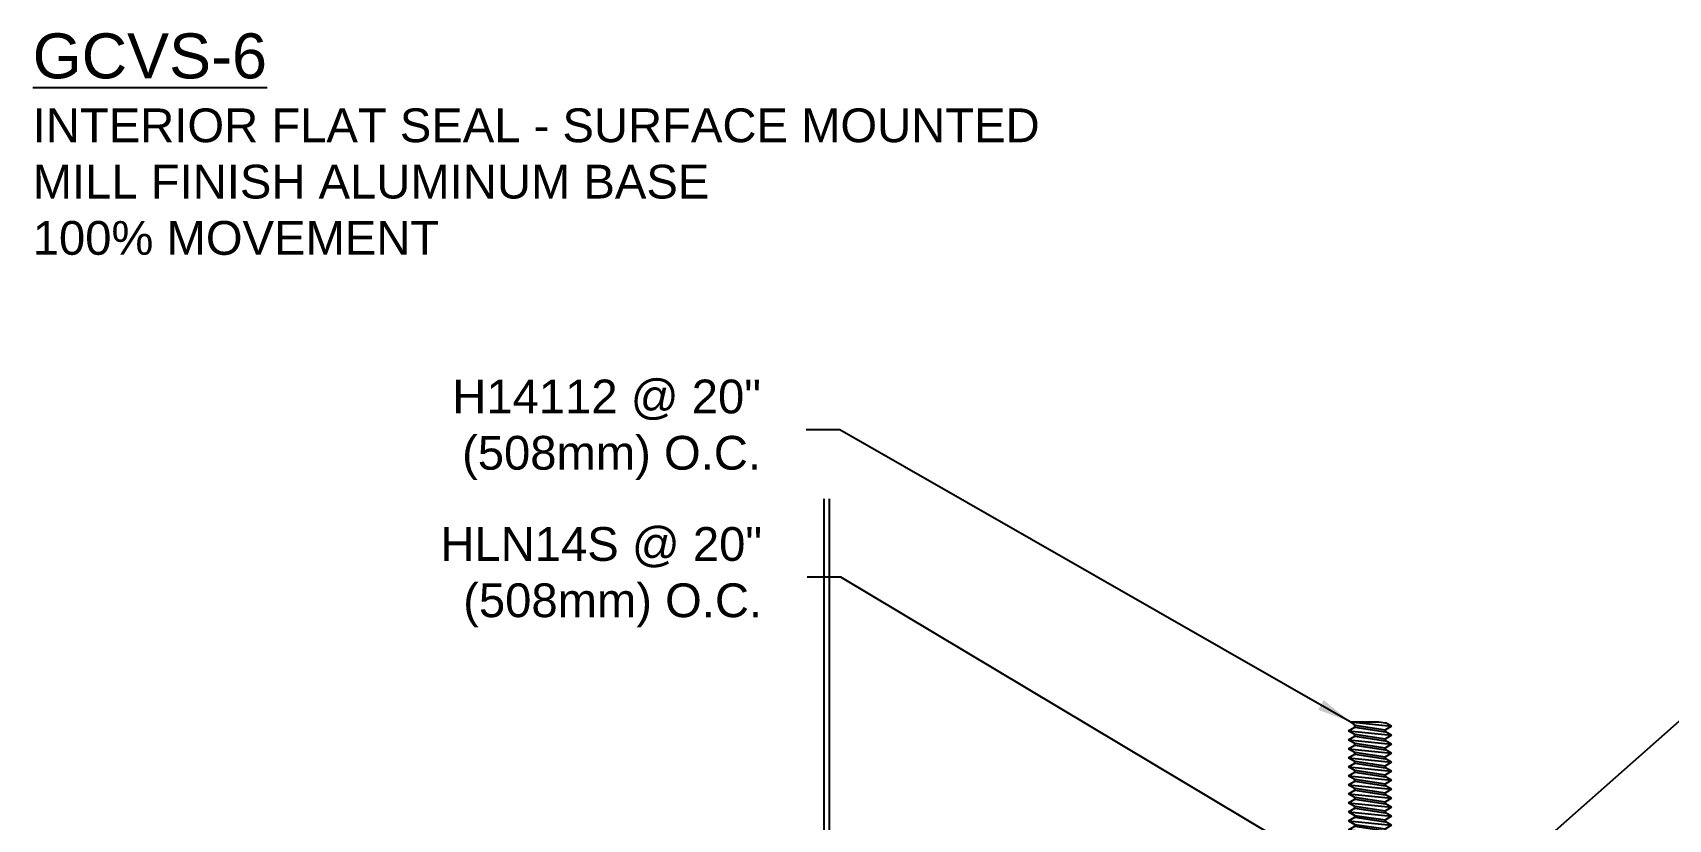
# Model space of a CAD drawing. Header units: inches. Extents: x 56.7 to 71.6, y 10.1 to 19.2.
# Drawn here: x 56.75 to 65.83, y 14.82 to 19.19 of the extents above; entities that cross this region are included whole.
import ezdxf

# ---------------------------------------------------------------- set-up
doc = ezdxf.new("R2010")
doc.units = ezdxf.units.IN
doc.header["$MEASUREMENT"] = 0
for name, color, linetype in [('Anchors', 4, 'Continuous'), ('Conditions', 1, 'Continuous'), ('TEXT', 2, 'Continuous')]:
    doc.layers.add(name, color=color, linetype=linetype)
doc.styles.add('ARIAL', font='arial.ttf')
doc.dimstyles.new('Arial', dxfattribs={"dimtxt": 0.1875, "dimasz": 0.1875, "dimexe": 0.1875, "dimexo": 0.1875, "dimgap": 0.1875, "dimtad": 0, "dimtih": 1, "dimtoh": 1, "dimdec": 4, "dimzin": 3, "dimdsep": 46, "dimlunit": 4, "dimtxsty": 'ARIAL', "dimcen": 0.1875, "dimadec": 0, "dimazin": 0, "dimtfac": 1, "dimtdec": 4, "dimtofl": 0, "dimtmove": 0, "dimatfit": 3, "dimfxl": 0, "dimfrac": 2, "dimtolj": 1, "dimtzin": 0, "dimarcsym": 0})

# ---------------------------------------------------------------- blocks, each defined once
blk = doc.blocks.new('NUTS&BOLT')
for p, q in [((6.539795569585651, 8.182931614636543), (6.768663689257272, 8.157931614636542)), ((6.539795569585651, 8.182931614636543), (6.698147071493914, 8.182931614636543)), ((6.539795569585651, 8.182931614636543), (6.564663689257272, 8.163301705484095)), ((6.698147071493915, 8.182931614636543), (6.734663689257272, 8.17756152378899)), ((6.768663689257272, 8.157931614636542), (6.734663689257272, 8.17756152378899)), ((6.530663689257272, 8.132931614636544), (6.564663689257272, 8.152561523788991)), ((6.530663689257272, 8.132931614636544), (6.768663689257272, 8.107931614636543)), ((6.530663689257272, 8.132931614636544), (6.564663689257272, 8.113301705484096)), ((6.530663689257272, 8.082931614636543), (6.564663689257272, 8.10256152378899)), ((6.530663689257272, 8.082931614636543), (6.768663689257272, 8.057931614636543)), ((6.530663689257272, 8.082931614636543), (6.564663689257272, 8.063301705484095)), ((6.564663689257272, 8.163301705484095), (6.734663689257272, 8.138301705484094)), ((6.564663689257272, 8.152561523788991), (6.564663689257272, 8.163301705484095)), ((6.564663689257272, 8.152561523788991), (6.734663689257272, 8.12756152378899)), ((6.564663689257272, 8.113301705484096), (6.734663689257272, 8.088301705484096)), ((6.564663689257272, 8.10256152378899), (6.564663689257272, 8.113301705484096)), ((6.564663689257272, 8.10256152378899), (6.734663689257272, 8.07756152378899)), ((6.768663689257272, 8.157931614636542), (6.734663689257272, 8.138301705484094)), ((6.734663689257272, 8.12756152378899), (6.734663689257272, 8.138301705484094)), ((6.768663689257272, 8.107931614636543), (6.734663689257272, 8.12756152378899)), ((6.768663689257272, 8.107931614636543), (6.734663689257272, 8.088301705484096)), ((6.734663689257272, 8.07756152378899), (6.734663689257272, 8.088301705484096)), ((6.530663689257272, 8.032931614636544), (6.564663689257272, 8.052561523788992)), ((6.530663689257272, 8.032931614636544), (6.768663689257272, 8.007931614636544)), ((6.530663689257272, 8.032931614636544), (6.564663689257272, 8.013301705484096)), ((6.530663689257272, 7.982931614636544), (6.564663689257272, 8.00256152378899)), ((6.564663689257272, 8.063301705484095), (6.734663689257272, 8.038301705484095)), ((6.564663689257272, 8.052561523788992), (6.564663689257272, 8.063301705484095)), ((6.564663689257272, 8.052561523788992), (6.734663689257272, 8.027561523788991)), ((6.564663689257272, 8.013301705484096), (6.734663689257272, 7.988301705484096)), ((6.564663689257272, 8.00256152378899), (6.564663689257272, 8.013301705484096)), ((6.564663689257272, 8.00256152378899), (6.734663689257272, 7.977561523788991)), ((6.768663689257272, 8.057931614636543), (6.734663689257272, 8.07756152378899)), ((6.768663689257272, 8.057931614636543), (6.734663689257272, 8.038301705484095)), ((6.734663689257272, 8.027561523788991), (6.734663689257272, 8.038301705484095)), ((6.768663689257272, 8.007931614636544), (6.734663689257272, 8.027561523788991)), ((6.768663689257272, 8.007931614636544), (6.734663689257272, 7.988301705484096)), ((6.734663689257272, 7.977561523788991), (6.734663689257272, 7.988301705484096)), ((6.530663689257272, 7.982931614636544), (6.768663689257272, 7.957931614636544)), ((6.530663689257272, 7.982931614636544), (6.564663689257272, 7.963301705484096)), ((6.530663689257272, 7.932931614636544), (6.564663689257272, 7.952561523788992)), ((6.530663689257272, 7.932931614636544), (6.768663689257272, 7.907931614636544)), ((6.530663689257272, 7.932931614636544), (6.564663689257272, 7.913301705484097)), ((6.530663689257272, 7.882931614636544), (6.564663689257272, 7.902561523788992)), ((6.564663689257272, 7.963301705484096), (6.734663689257272, 7.938301705484096)), ((6.564663689257272, 7.952561523788992), (6.564663689257272, 7.963301705484096)), ((6.564663689257272, 7.952561523788992), (6.734663689257272, 7.927561523788992)), ((6.564663689257272, 7.913301705484097), (6.734663689257272, 7.888301705484096)), ((6.564663689257272, 7.902561523788992), (6.564663689257272, 7.913301705484097)), ((6.564663689257272, 7.902561523788992), (6.734663689257272, 7.877561523788992)), ((6.768663689257272, 7.957931614636544), (6.734663689257272, 7.977561523788991)), ((6.768663689257272, 7.957931614636544), (6.734663689257272, 7.938301705484096)), ((6.734663689257272, 7.927561523788992), (6.734663689257272, 7.938301705484096)), ((6.768663689257272, 7.907931614636544), (6.734663689257272, 7.927561523788992)), ((6.768663689257272, 7.907931614636544), (6.734663689257272, 7.888301705484096)), ((6.530663689257272, 7.882931614636544), (6.768663689257272, 7.857931614636544)), ((6.530663689257272, 7.882931614636544), (6.564663689257272, 7.863301705484097)), ((6.530663689257272, 7.832931614636545), (6.564663689257272, 7.852561523788992)), ((6.530663689257272, 7.832931614636545), (6.768663689257272, 7.807931614636544)), ((6.530663689257272, 7.832931614636545), (6.564663689257272, 7.813301705484097)), ((6.564663689257272, 7.863301705484097), (6.734663689257272, 7.838301705484096)), ((6.564663689257272, 7.852561523788992), (6.564663689257272, 7.863301705484097)), ((6.564663689257272, 7.852561523788992), (6.734663689257272, 7.827561523788992)), ((6.564663689257272, 7.813301705484097), (6.734663689257272, 7.788301705484097)), ((6.564663689257272, 7.802561523788992), (6.564663689257272, 7.813301705484097)), ((6.734663689257272, 7.877561523788992), (6.734663689257272, 7.888301705484096)), ((6.768663689257272, 7.857931614636544), (6.734663689257272, 7.877561523788992)), ((6.768663689257272, 7.857931614636544), (6.734663689257272, 7.838301705484096)), ((6.734663689257272, 7.827561523788992), (6.734663689257272, 7.838301705484096)), ((6.768663689257272, 7.807931614636544), (6.734663689257272, 7.827561523788992)), ((6.768663689257272, 7.807931614636544), (6.734663689257272, 7.788301705484097)), ((6.530663689257272, 7.782931614636545), (6.564663689257272, 7.802561523788992)), ((6.530663689257272, 7.782931614636545), (6.768663689257273, 7.757931614636544)), ((6.530663689257272, 7.782931614636545), (6.564663689257272, 7.763301705484097)), ((6.530663689257272, 7.732931614636545), (6.564663689257272, 7.752561523788993)), ((6.530663689257272, 7.732931614636545), (6.768663689257273, 7.707931614636545)), ((6.530663689257272, 7.732931614636545), (6.564663689257272, 7.713301705484097)), ((6.564663689257272, 7.802561523788992), (6.734663689257272, 7.777561523788992)), ((6.564663689257272, 7.763301705484097), (6.734663689257272, 7.738301705484097)), ((6.564663689257272, 7.752561523788993), (6.564663689257272, 7.763301705484097)), ((6.564663689257272, 7.752561523788993), (6.734663689257272, 7.727561523788992)), ((6.734663689257272, 7.777561523788992), (6.734663689257272, 7.788301705484097)), ((6.768663689257273, 7.757931614636544), (6.734663689257272, 7.777561523788992)), ((6.768663689257273, 7.757931614636544), (6.734663689257272, 7.738301705484097)), ((6.734663689257272, 7.727561523788992), (6.734663689257272, 7.738301705484097)), ((6.768663689257273, 7.707931614636545), (6.734663689257272, 7.727561523788992)), ((6.530663689257272, 7.682931614636545), (6.564663689257272, 7.702561523788993)), ((6.530663689257272, 7.682931614636545), (6.768663689257273, 7.657931614636545)), ((6.530663689257272, 7.682931614636545), (6.564663689257272, 7.663301705484098)), ((6.530663689257272, 7.632931614636545), (6.564663689257272, 7.652561523788993)), ((6.530663689257272, 7.632931614636545), (6.768663689257273, 7.607931614636545)), ((6.530663689257272, 7.632931614636545), (6.564663689257272, 7.613301705484098)), ((6.564663689257272, 7.713301705484097), (6.734663689257273, 7.688301705484097)), ((6.564663689257272, 7.702561523788993), (6.564663689257272, 7.713301705484097)), ((6.564663689257272, 7.702561523788993), (6.734663689257273, 7.677561523788992)), ((6.564663689257272, 7.663301705484098), (6.734663689257273, 7.638301705484097)), ((6.564663689257273, 7.652561523788993), (6.564663689257273, 7.663301705484098)), ((6.564663689257272, 7.652561523788993), (6.734663689257273, 7.627561523788993)), ((6.768663689257273, 7.707931614636545), (6.734663689257273, 7.688301705484097)), ((6.734663689257273, 7.677561523788992), (6.734663689257273, 7.688301705484097)), ((6.768663689257273, 7.657931614636545), (6.734663689257273, 7.677561523788992)), ((6.768663689257273, 7.657931614636545), (6.734663689257273, 7.638301705484097)), ((6.734663689257273, 7.627561523788993), (6.734663689257273, 7.638301705484097)), ((6.768663689257273, 7.607931614636545), (6.734663689257273, 7.627561523788993)), ((6.530663689257272, 7.582931614636544), (6.564663689257272, 7.602561523788991)), ((6.530663689257272, 7.582931614636544), (6.768663689257273, 7.557931614636543)), ((6.530663689257272, 7.582931614636544), (6.564663689257272, 7.563301705484096)), ((6.530663689257272, 7.532931614636544), (6.564663689257272, 7.552561523788992)), ((6.564663689257272, 7.613301705484098), (6.734663689257273, 7.588301705484097)), ((6.564663689257273, 7.602561523788993), (6.564663689257273, 7.613301705484098)), ((6.564663689257272, 7.602561523788991), (6.734663689257273, 7.577561523788991)), ((6.564663689257272, 7.563301705484096), (6.734663689257273, 7.538301705484096)), ((6.564663689257272, 7.552561523788992), (6.564663689257272, 7.563301705484096)), ((6.564663689257272, 7.552561523788992), (6.734663689257273, 7.527561523788991)), ((6.768663689257273, 7.607931614636545), (6.734663689257273, 7.588301705484097)), ((6.734663689257273, 7.577561523788993), (6.734663689257273, 7.588301705484097)), ((6.768663689257273, 7.557931614636543), (6.734663689257273, 7.577561523788991)), ((6.768663689257273, 7.557931614636543), (6.734663689257273, 7.538301705484096)), ((6.734663689257273, 7.527561523788991), (6.734663689257273, 7.538301705484096)), ((6.481840029082804, 7.470024443005142), (6.817487349431742, 7.470024443005142)), ((6.530663689257272, 7.532931614636544), (6.768663689257273, 7.507931614636544)), ((6.530663689257272, 7.532931614636544), (6.564663689257272, 7.513301705484096)), ((6.530663689257272, 7.482931614636544), (6.564663689257272, 7.502561523788992)), ((6.530663689257272, 7.482931614636544), (6.55301956630487, 7.470024443005142)), ((6.530663689257272, 7.482931614636544), (6.653539963188223, 7.470024443005141)), ((6.564663689257272, 7.513301705484096), (6.734663689257273, 7.488301705484096)), ((6.564663689257272, 7.502561523788992), (6.564663689257272, 7.513301705484096)), ((6.564663689257272, 7.502561523788992), (6.734663689257273, 7.477561523788991)), ((6.768663689257273, 7.507931614636544), (6.734663689257273, 7.527561523788991)), ((6.768663689257273, 7.507931614636544), (6.734663689257273, 7.488301705484096)), ((6.734663689257273, 7.477561523788991), (6.734663689257273, 7.488301705484096)), ((6.74771829611565, 7.470024443005142), (6.734663689257273, 7.477561523788991)), ((6.415163689257273, 7.208040443005142), (6.415163689257273, 7.369711880846589)), ((6.440022492501255, 7.391353203219695), (6.440022492501255, 7.428206906423593)), ((6.473788689257273, 7.39972788084659), (6.825538689257273, 7.39972788084659)), ((6.532413689257274, 7.208040443005142), (6.532413689257274, 7.369711880846589)), ((6.766913689257273, 7.208040443005142), (6.766913689257273, 7.369711880846589)), ((6.859304886013291, 7.391353203219695), (6.859304886013291, 7.428206906423593)), ((6.884163689257274, 7.208040443005142), (6.884163689257274, 7.369711880846589)), ((6.473788689257273, 7.178024443005143), (6.825538689257273, 7.178024443005143)), ((6.440022492501255, 6.979353203219705), (6.440022492501255, 7.016206906423603)), ((6.481840029082805, 7.058024443005152), (6.817487349431743, 7.058024443005152)), ((6.859304886013292, 6.979353203219705), (6.859304886013292, 7.016206906423603)), ((6.415163689257274, 6.796040443005152), (6.415163689257273, 6.957711880846599)), ((6.473788689257273, 6.9877278808466), (6.825538689257273, 6.9877278808466)), ((6.532413689257274, 6.796040443005152), (6.532413689257274, 6.957711880846599)), ((6.766913689257273, 6.796040443005152), (6.766913689257273, 6.957711880846599)), ((6.884163689257274, 6.796040443005152), (6.884163689257274, 6.957711880846599)), ((6.473788689257273, 6.766024443005152), (6.825538689257273, 6.766024443005152)), ((6.530663689257273, 6.747746257284549), (6.562322435595537, 6.766024443005151)), ((6.530663689257273, 6.747746257284549), (6.768663689257274, 6.722746257284548)), ((6.530663689257273, 6.747746257284549), (6.564663689257273, 6.7281163481321)), ((6.530663689257273, 6.697746257284548), (6.564663689257273, 6.717376166436996)), ((6.564663689257273, 6.7281163481321), (6.734663689257273, 6.7031163481321)), ((6.564663689257273, 6.717376166436996), (6.564663689257273, 6.7281163481321)), ((6.564663689257273, 6.717376166436996), (6.734663689257273, 6.692376166436995)), ((6.573855408593818, 6.766024443005153), (6.734663689257273, 6.742376166436996)), ((6.646888644120529, 6.766024443005153), (6.734663689257275, 6.7531163481321)), ((6.757021165406321, 6.766024443005151), (6.734663689257275, 6.753116348132101)), ((6.734663689257275, 6.742376166436996), (6.734663689257275, 6.7531163481321)), ((6.768663689257274, 6.722746257284548), (6.734663689257273, 6.742376166436996)), ((6.768663689257274, 6.722746257284548), (6.734663689257273, 6.703116348132101)), ((6.768663689257274, 6.722746257284547), (6.734663689257273, 6.7031163481321)), ((6.432163689257274, 6.64813735257975), (6.867163689257274, 6.64813735257975)), ((6.432163689257274, 6.54413735257975), (6.432163689257274, 6.64813735257975)), ((6.530663689257273, 6.697746257284548), (6.768663689257274, 6.672746257284548)), ((6.530663689257273, 6.697746257284548), (6.564663689257273, 6.678116348132099)), ((6.530663689257261, 6.64774625728454), (6.564663689257273, 6.667376166436995)), ((6.540913689257273, 6.64813735257975), (6.540913689257273, 6.544137352579749)), ((6.564663689257273, 6.678116348132099), (6.734663689257273, 6.6531163481321)), ((6.564663689257273, 6.667376166436995), (6.564663689257273, 6.678116348132099)), ((6.564663689257273, 6.667376166436995), (6.69548762348654, 6.64813735257975)), ((6.734663689257273, 6.692376166436995), (6.734663689257273, 6.7031163481321)), ((6.768663689257274, 6.672746257284548), (6.734663689257273, 6.692376166436995)), ((6.768663689257274, 6.672746257284548), (6.734663689257273, 6.6531163481321)), ((6.743287562524602, 6.64813735257975), (6.734663689257273, 6.6531163481321)), ((6.758413689257273, 6.64813735257975), (6.758413689257273, 6.54413735257975)), ((6.867163689257274, 6.54413735257975), (6.867163689257274, 6.64813735257975)), ((6.494663689257274, 6.50413735257975), (6.804663689257273, 6.50413735257975))]:
    blk.add_line(p, q)
for centre, radius, start, end in [((6.481840029082804, 7.428206906423593), 0.04181753658154919, 90.00000000000006, 180), ((6.817487349431742, 7.428206906423593), 0.04181753658154919, 5.088887490341627e-14, 90.00000000000006), ((6.473788689257273, 7.32746890428409), 0.07225897656249991, 35.77510714408858, 144.2248928559115), ((6.649663689257273, 7.15571597459659), 0.2440119062499999, 61.28132691151085, 118.7186730884893), ((6.825538689257273, 7.32746890428409), 0.07225897656249991, 35.77510714408858, 144.2248928559115), ((6.473788689257273, 7.250283419567642), 0.07225897656249991, 215.7751071440886, 324.2248928559116), ((6.649663689257273, 7.422036349255142), 0.2440119062499999, 241.2813269115108, 298.7186730884893), ((6.825538689257273, 7.250283419567642), 0.07225897656249991, 215.7751071440886, 324.2248928559116), ((6.481840029082805, 7.016206906423603), 0.04181753658154919, 90.00000000000006, 180), ((6.817487349431743, 7.016206906423603), 0.04181753658154919, 5.088887490341627e-14, 90.00000000000006), ((6.473788689257273, 6.9154689042841), 0.07225897656249991, 35.77510714408858, 144.2248928559115), ((6.649663689257274, 6.7437159745966), 0.2440119062499999, 61.28132691151085, 118.7186730884893), ((6.825538689257273, 6.9154689042841), 0.07225897656249991, 35.77510714408858, 144.2248928559115), ((6.473788689257273, 6.838283419567652), 0.07225897656249991, 215.7751071440886, 324.2248928559116), ((6.649663689257273, 7.010036349255152), 0.2440119062499999, 241.2813269115108, 298.7186730884893), ((6.825538689257273, 6.838283419567652), 0.07225897656249991, 215.7751071440886, 324.2248928559116), ((6.486538689257274, 6.56109536039225), 0.05695800781249998, 197.3212073416596, 342.6787926583407), ((6.649663689257274, 6.67196938382975), 0.1678320312499998, 229.6113315096321, 310.388668490368), ((6.812788689257274, 6.56109536039225), 0.05695800781250009, 197.3212073416597, 342.6787926583403)]:
    blk.add_arc(centre, radius, start, end)

msp = doc.modelspace()

# ---------------------------------------------------------------- linework, layer by layer
at = {"layer": 'Conditions'}
msp.add_lwpolyline([(61.14002611239188, 16.6029755360932), (61.14002611239188, 13.15622857216848), (59.64002611239188, 13.15622857216848), (59.64002611239188, 13.62497857216848), (59.60877611239188, 13.62497857216848), (59.60877611239188, 13.12497857216848), (61.17127611239188, 13.12497857216848), (61.17127611239188, 16.6029755360932)], dxfattribs=at)

# ---------------------------------------------------------------- block references
at = {"layer": 'Anchors'}
msp.add_blockref('NUTS&BOLT', (57.52161242313461, 7.181954129162957), dxfattribs=at)

# ---------------------------------------------------------------- texts
at = {"layer": 'TEXT', "style": 'ARIAL'}
for s, insert, char_height, width, attachment_point in [('{\\H0.66667x;\\LGCVS-6\\H1.5x;\\P\\H0.5x;\\lINTERIOR FLAT SEAL - SURFACE MOUNTED\\PMILL FINISH ALUMINUM BASE\\P100% MOVEMENT}', (56.74984472450172, 19.1866425487867), 0.375, 8.97855728058704, 1), ('H14112 @ 20"\\P(508mm) O.C.', (60.79131300057458, 16.98612070842921), 0.1875, 3.153979460479832, 6), ('HLN14S @ 20"\\P(508mm) O.C.', (60.79747178336771, 16.16725704560986), 0.1875, 3.560770961927574, 6)]:
    msp.add_mtext(s, dxfattribs=dict(at, insert=insert, char_height=char_height, width=width, attachment_point=attachment_point))

# ---------------------------------------------------------------- leaders
at = {"layer": 'TEXT', "annotation_type": 0, "has_hookline": 1}
for points, hookline_direction, text_width in [([(64.06140799272026, 15.3648857437995), (61.22881300057458, 16.98612070842921), (61.04131300057458, 16.98612070842921)], 1, 1.680081855388813), ([(64.40577611239188, 14.05883029108883), (67.56719181754619, 16.85624158316297), (67.75469181754619, 16.85624158316297)], 0, 1.854152455661664), ([(63.93677611239188, 14.55166601000955), (61.23497178336771, 16.16725704560986), (61.04747178336771, 16.16725704560986)], 1, 1.752600613915416)]:
    msp.add_leader(points, dimstyle='Arial', override={"dimgap": 0.25, "dimtad": 0}, dxfattribs=dict(at, hookline_direction=hookline_direction, text_width=text_width))

doc.saveas('drawing.dxf')
